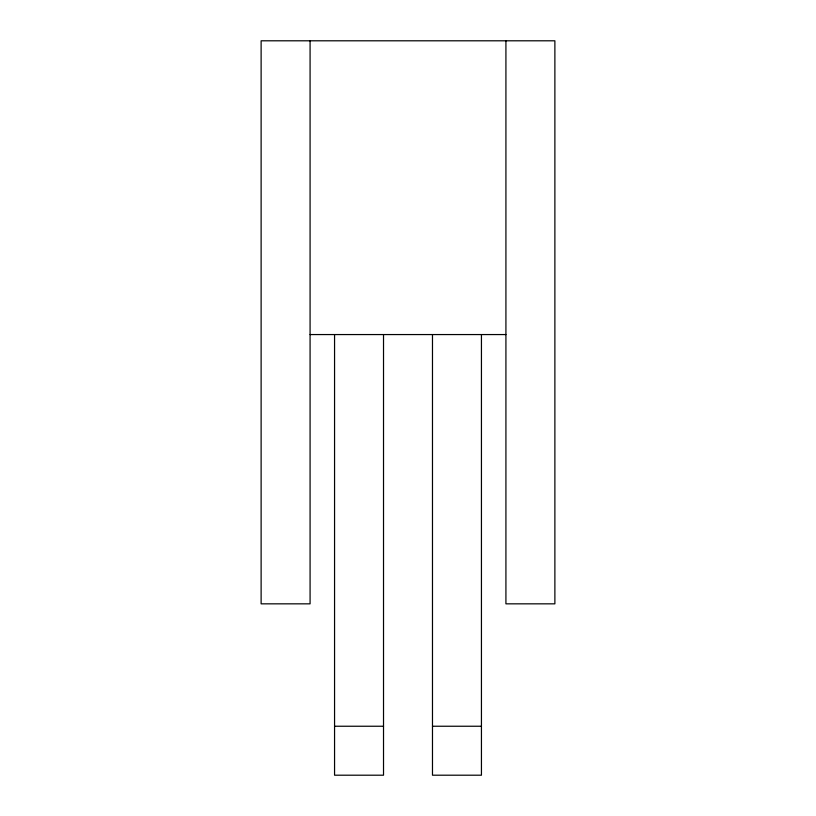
<?xml version="1.0" encoding="UTF-8"?>
<svg xmlns="http://www.w3.org/2000/svg" width="816" height="816" viewBox="0 0 816 816"><rect width="100%" height="100%" fill="white"/><g stroke="black" fill="none" stroke-linecap="round" stroke-linejoin="round"><path stroke-width="1.22" d="M310.08 334.56L505.92 334.56M334.56 726.24L383.52 726.24M432.48 726.24L481.44 726.24M505.92 40.8L505.92 603.84L554.88 603.84L554.88 40.8L261.12 40.8L261.12 603.84L310.08 603.84L310.08 40.8M481.44 334.56L481.44 775.2L432.48 775.2L432.48 334.56M383.52 334.56L383.52 775.2L334.56 775.2L334.56 334.56"/></g></svg>
